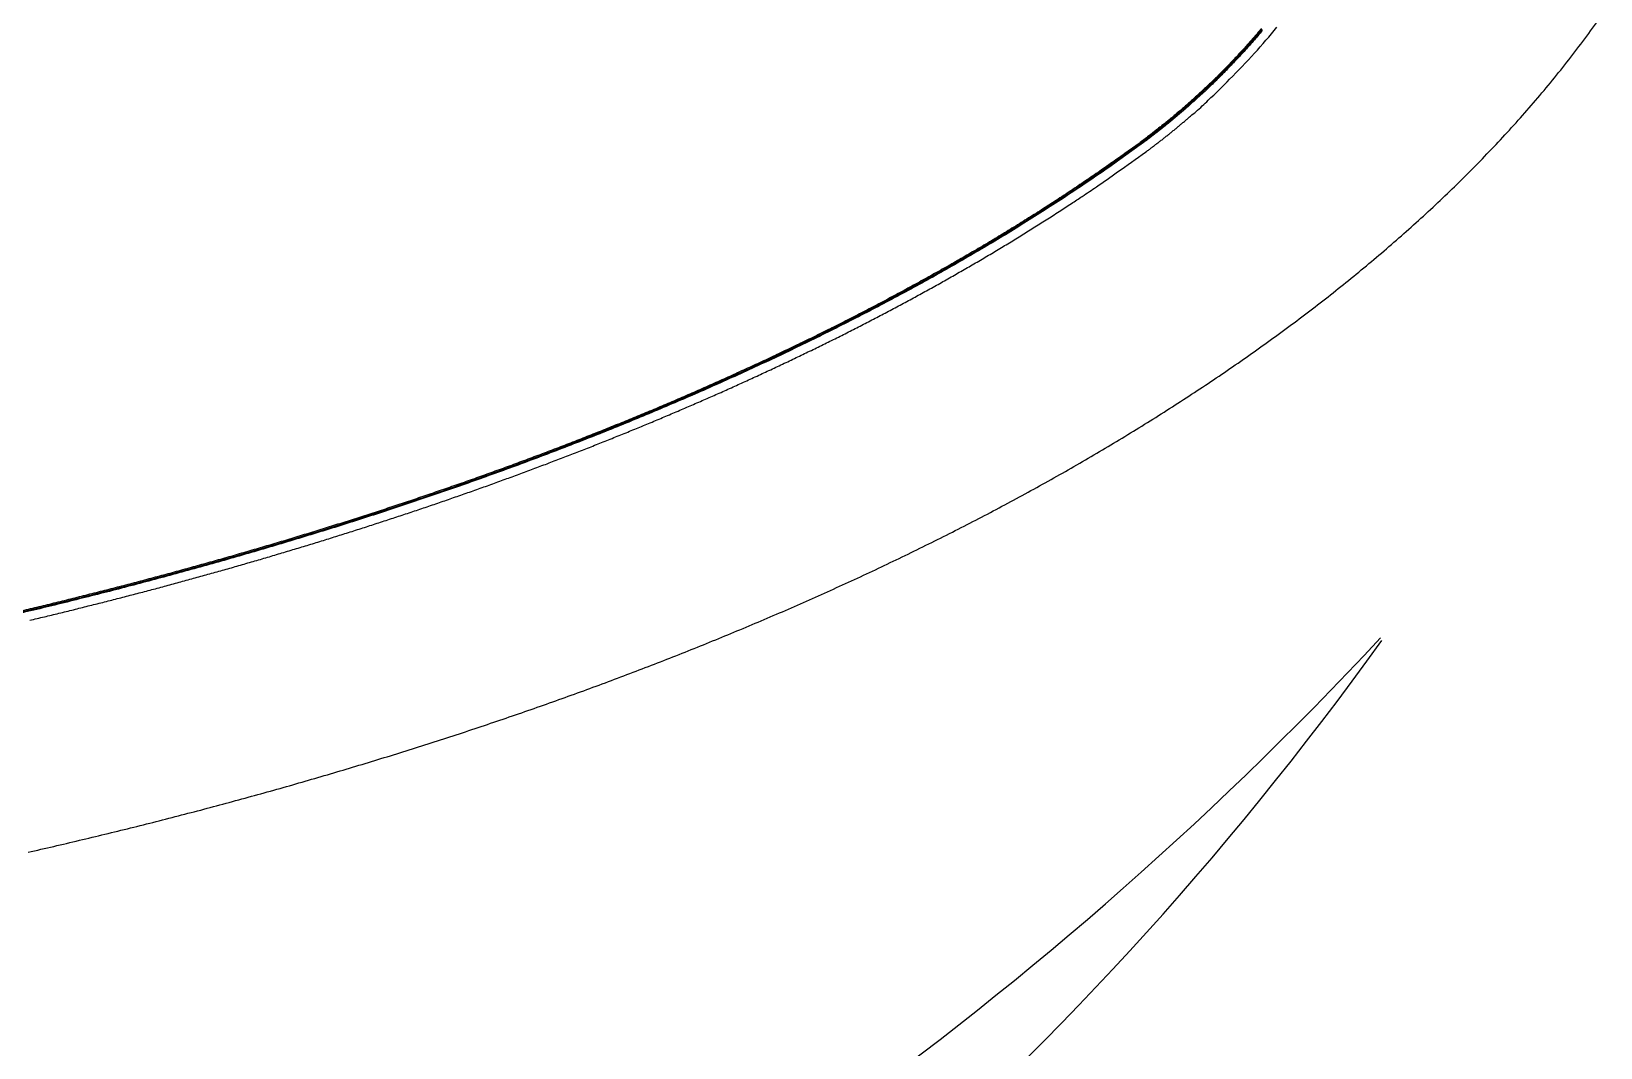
# Model space of a CAD drawing. Header units: inches. Extents: x 2 to 87, y 0 to 129.
# Drawn here: x 46.197 to 47.943, y 23.07 to 24.201 of the extents above; entities that cross this region are included whole.
import ezdxf

# ---------------------------------------------------------------- set-up
doc = ezdxf.new("R2010")
doc.units = ezdxf.units.IN
doc.header["$MEASUREMENT"] = 0
doc.layers.add('1', color=4, linetype='Continuous')

# ---------------------------------------------------------------- blocks, each defined once
blk = doc.blocks.new('CONTRL PANEL-HSPOT-15')
at = {"layer": '1', "linetype": 'Continuous'}
for p, q in [((2.5779, -0.6211), (2.5773, -0.6203)), ((2.5786, -0.6221), (2.5779, -0.6211))]:
    blk.add_line(p, q, dxfattribs=at)
for points in [[(1.3407, -1.4092, 0.001238), (1.3693, -1.4027, 0.001254), (1.3978, -1.396, 0.001269), (1.4263, -1.3892, 0.001285), (1.4548, -1.3822, 0.0013), (1.4832, -1.3751, 0.001316), (1.5116, -1.3678, 0.001331), (1.5399, -1.3604, 0.001348), (1.5682, -1.3528, 0.001362), (1.5964, -1.3451, 0.001379), (1.6247, -1.3372, 0.001394), (1.6528, -1.3291, 0.001411), (1.6809, -1.3209, 0.001426), (1.709, -1.3125, 0.001442), (1.737, -1.304, 0.001462), (1.765, -1.2953, 0.00149), (1.7929, -1.2864, 0.001515), (1.8208, -1.2774, 0.001544), (1.8486, -1.2681, 0.00157), (1.8763, -1.2587, 0.001598), (1.904, -1.2492, 0.001624), (1.9316, -1.2394, 0.001653), (1.9592, -1.2295, 0.001679), (1.9867, -1.2193, 0.001708), (2.0141, -1.209, 0.001733), (2.0414, -1.1985, 0.001762), (2.0687, -1.1878, 0.001788), (2.0959, -1.1769, 0.001817), (2.123, -1.1658, 0.001843), (2.15, -1.1545, 0.00187), (2.177, -1.143, 0.001897), (2.2038, -1.1312, 0.001931), (2.2306, -1.1193, 0.001973), (2.2573, -1.1072, 0.002037), (2.2839, -1.0948, 0.002092), (2.3103, -1.0822, 0.002154), (2.3367, -1.0693, 0.00221), (2.363, -1.0563, 0.002273), (2.3891, -1.043, 0.00233), (2.4151, -1.0294, 0.002394), (2.4409, -1.0156, 0.002451), (2.4666, -1.0015, 0.002516), (2.4922, -0.9872, 0.002574), (2.5176, -0.9726, 0.00264), (2.5428, -0.9578, 0.002698), (2.5679, -0.9426, 0.002764), (2.5928, -0.9272, 0.002823), (2.6175, -0.9115, 0.002889), (2.642, -0.8955, 0.002948), (2.6664, -0.8793, 0.003014), (2.6905, -0.8627, 0.003103), (2.7145, -0.8458, 0.003237), (2.7381, -0.8286, 0.003359), (2.7616, -0.8111, 0.003498), (2.7848, -0.7933, 0.003623), (2.8077, -0.7751, 0.003764), (2.8304, -0.7565, 0.003888), (2.8528, -0.7376, 0.004027), (2.8748, -0.7183, 0.004155), (2.8965, -0.6987, 0.004306), (2.9179, -0.6787, 0.004458), (2.9389, -0.6583, 0.004651), (2.9595, -0.6374, 0.004823), (2.9797, -0.6162, 0.005017), (2.9994, -0.5946, 0.005194), (3.0187, -0.5726, 0.005396), (3.0375, -0.5501, 0.005574), (3.0558, -0.5272, 0.00577), (3.0735, -0.5039, 0.005965), (3.0907, -0.4802, 0.006213)], [(2.5845, -0.6301), (2.5861, -0.629, 0.000717), (2.5877, -0.6278, 0.00072), (2.5893, -0.6266, 0.000717), (2.5909, -0.6254, 0.000709), (2.5925, -0.6242, 0.000703), (2.5942, -0.6229, 0.000698), (2.5958, -0.6217, 0.000693), (2.5973, -0.6205, 0.000687), (2.5989, -0.6193, 0.000682), (2.6005, -0.618, 0.000676), (2.6021, -0.6168, 0.000671), (2.6037, -0.6156, 0.000665), (2.6053, -0.6143, 0.00066), (2.6069, -0.6131, 0.000654), (2.6084, -0.6118, 0.000649), (2.61, -0.6106, 0.000643), (2.6116, -0.6093, 0.000638), (2.6131, -0.6081, 0.000633), (2.6147, -0.6068, 0.000627), (2.6163, -0.6055, 0.000619), (2.6178, -0.6042, 0.000617), (2.6194, -0.603, 0.000623), (2.6209, -0.6017, 0.000604), (2.6225, -0.6004, 0.000545), (2.624, -0.5991, 0.000605), (2.6255, -0.5978, 0.000842), (2.627, -0.5966, 0.000537), (2.6286, -0.5952, -0.000467), (2.6303, -0.5938, 0.000736), (2.6317, -0.5926, 0.006634), (2.6325, -0.5918, -0.002348), (2.6347, -0.59, -0.010753), (2.6408, -0.5849, 0.010244), (2.6544, -0.5723, 0.010546), (2.6782, -0.549, 0.006879), (2.7059, -0.52, 0.010516), (2.7309, -0.4909, 0.014573)], [(2.7136, -0.4925, -0.001991), (2.7097, -0.4971, -0.001971), (2.7057, -0.5017, -0.001959), (2.7018, -0.5063, -0.001952), (2.6978, -0.5108, -0.001945), (2.6937, -0.5153, -0.001937), (2.6896, -0.5197, -0.00193), (2.6855, -0.5242, -0.001923), (2.6814, -0.5285, -0.001916), (2.6772, -0.5329, -0.001906), (2.673, -0.5372, -0.001903), (2.6687, -0.5415, -0.001905), (2.6645, -0.5458, -0.001887), (2.6602, -0.55, -0.001842), (2.6558, -0.5542, -0.001888), (2.6514, -0.5584, -0.002037), (2.647, -0.5625, -0.002096), (2.6426, -0.5666, -0.002084), (2.6381, -0.5707, -0.002057), (2.6336, -0.5747, -0.001997), (2.629, -0.5787, -0.001869), (2.6245, -0.5826, -0.001679), (2.6199, -0.5865, -0.001786), (2.6153, -0.5904, -0.002068), (2.6105, -0.5944, -0.001487), (2.6059, -0.5981, -0.000276), (2.6018, -0.6014, -0.002358), (2.5965, -0.6056, -0.00466), (2.5882, -0.612, -0.002316), (2.5773, -0.6203, -0.001195)], [(2.5779, -0.6211), (2.5827, -0.6175, 0.00223), (2.5875, -0.6138, 0.002288), (2.5923, -0.6102, 0.002233), (2.5971, -0.6064, 0.00205), (2.6018, -0.6027, 0.001905), (2.6066, -0.5989, 0.001762), (2.6112, -0.595, 0.001675), (2.6159, -0.5912, 0.001621), (2.6205, -0.5873, 0.001641), (2.6251, -0.5834, 0.001742), (2.6297, -0.5794, 0.001816), (2.6343, -0.5754, 0.001882), (2.6388, -0.5714, 0.001955), (2.6433, -0.5674, 0.002053), (2.6477, -0.5633, 0.002097), (2.6521, -0.5591, 0.002097), (2.6565, -0.555, 0.002033), (2.6608, -0.5507, 0.001888), (2.6652, -0.5465, 0.001843), (2.6694, -0.5422, 0.001887), (2.6737, -0.5379, 0.001905), (2.6779, -0.5336, 0.001903), (2.6821, -0.5292, 0.001906), (2.6863, -0.5248, 0.001916), (2.6904, -0.5204, 0.001924), (2.6945, -0.5159, 0.00193), (2.6985, -0.5114, 0.001937), (2.7025, -0.5069, 0.001945), (2.7065, -0.5024, 0.001952), (2.7104, -0.4978, 0.001959), (2.7143, -0.4932, 0.001971)], [(2.7146, -0.4948, -0.005177), (2.7045, -0.5065, -0.005225), (2.6942, -0.518, -0.005161), (2.6837, -0.5292, -0.004578), (2.6733, -0.54, -0.003668), (2.6631, -0.5503, -0.004849), (2.652, -0.561, -0.006711), (2.6397, -0.5722, -0.004224), (2.6304, -0.5805, -0.001622), (2.628, -0.5826, -0.00423), (2.6287, -0.5819, -0.002197), (2.6285, -0.5821), (2.6275, -0.583, 0.000058), (2.6268, -0.5836, -0.002059), (2.6263, -0.5841, -0.000483), (2.6257, -0.5846, 0.000487), (2.625, -0.5851, -0.000191), (2.6244, -0.5857, -0.000422), (2.6238, -0.5862, -0.000253), (2.6232, -0.5867, -0.000188), (2.6226, -0.5872, -0.000237), (2.6219, -0.5878, -0.000255), (2.6213, -0.5883, -0.000243), (2.6207, -0.5888, -0.000238), (2.6201, -0.5894, -0.000243), (2.6194, -0.5899, -0.000245), (2.6188, -0.5904, -0.000245), (2.6182, -0.5909, -0.000245), (2.6176, -0.5915, -0.000246), (2.6169, -0.592, -0.000247), (2.6163, -0.5925, -0.000247), (2.6157, -0.593, -0.000248), (2.615, -0.5936, -0.000249), (2.6144, -0.5941, -0.00025), (2.6138, -0.5946, -0.00025), (2.6131, -0.5951, -0.000251), (2.6125, -0.5957, -0.000252), (2.6119, -0.5962, -0.000253), (2.6112, -0.5967, -0.000254), (2.6106, -0.5972, -0.000254), (2.61, -0.5978, -0.000255), (2.6093, -0.5983, -0.000256), (2.6087, -0.5988, -0.000257), (2.608, -0.5993, -0.000258), (2.6074, -0.5998, -0.000259), (2.6068, -0.6004, -0.000259), (2.6061, -0.6009, -0.00026), (2.6055, -0.6014, -0.000261), (2.6048, -0.6019, -0.000262), (2.6042, -0.6024, -0.000263), (2.6035, -0.603, -0.000264), (2.6029, -0.6035, -0.000265), (2.6022, -0.604, -0.000266), (2.6016, -0.6045, -0.000267), (2.6009, -0.605, -0.000268), (2.6003, -0.6055, -0.000269), (2.5996, -0.606, -0.00027), (2.599, -0.6066, -0.000271), (2.5983, -0.6071, -0.000272), (2.5977, -0.6076, -0.000273), (2.597, -0.6081, -0.000274), (2.5964, -0.6086, -0.000275), (2.5957, -0.6091, -0.000276), (2.5951, -0.6096, -0.000277), (2.5944, -0.6101, -0.000278), (2.5938, -0.6106, -0.000279), (2.5931, -0.6111, -0.00028), (2.5925, -0.6116, -0.000281), (2.5918, -0.6121, -0.000283), (2.5912, -0.6127, -0.000284), (2.5905, -0.6132, -0.000285), (2.5898, -0.6137, -0.000286), (2.5892, -0.6142, -0.000288), (2.5885, -0.6147, -0.000288), (2.5879, -0.6152, -0.000288), (2.5872, -0.6157, -0.000292), (2.5865, -0.6162, -0.000299), (2.5859, -0.6167, -0.000291), (2.5852, -0.6172, -0.000273), (2.5846, -0.6176, -0.000303), (2.5839, -0.6181, -0.000364), (2.5832, -0.6187, -0.000276), (2.5826, -0.6191, -0.000093), (2.582, -0.6196, -0.000394), (2.5812, -0.6201, -0.000683), (2.5801, -0.621, -0.000335), (2.5786, -0.6221, -0.000177)], [(2.5773, -0.6203), (2.5615, -0.6317, -0.002398), (2.5456, -0.6429, -0.002419), (2.5297, -0.654, -0.002399), (2.5136, -0.6649, -0.002333), (2.4974, -0.6757, -0.002285), (2.4811, -0.6864, -0.002241), (2.4647, -0.6969, -0.0022), (2.4483, -0.7072, -0.002151), (2.4317, -0.7174, -0.002109), (2.4151, -0.7275, -0.002063), (2.3984, -0.7374, -0.002021), (2.3815, -0.7472, -0.001972), (2.3647, -0.7569, -0.001926), (2.3477, -0.7664, -0.001872), (2.3307, -0.7758, -0.001832), (2.3136, -0.7851, -0.001795), (2.2965, -0.7943, -0.001761), (2.2792, -0.8033, -0.001721), (2.262, -0.8123, -0.001686), (2.2446, -0.8211, -0.001647), (2.2272, -0.8298, -0.001612), (2.2098, -0.8384, -0.001574), (2.1923, -0.8468, -0.001538), (2.1747, -0.8552, -0.001495), (2.1571, -0.8635, -0.001475), (2.1394, -0.8716, -0.001473), (2.1217, -0.8797, -0.001464), (2.104, -0.8876, -0.001445), (2.0862, -0.8955, -0.001429), (2.0684, -0.9032, -0.00141), (2.0505, -0.9109, -0.001393), (2.0326, -0.9184, -0.001374), (2.0146, -0.9259, -0.001358), (1.9966, -0.9332, -0.001339), (1.9785, -0.9405, -0.001322), (1.9605, -0.9476, -0.001304), (1.9423, -0.9547, -0.001287), (1.9242, -0.9617, -0.001268), (1.906, -0.9685, -0.001252), (1.8878, -0.9753, -0.001233), (1.8695, -0.982, -0.001217), (1.8512, -0.9886, -0.001198), (1.8329, -0.9952, -0.001182), (1.8145, -1.0016, -0.001164), (1.7961, -1.0079, -0.001148), (1.7777, -1.0142, -0.001129), (1.7593, -1.0204, -0.001113), (1.7408, -1.0265, -0.001098), (1.7223, -1.0325, -0.001078), (1.7038, -1.0385, -0.001049), (1.6853, -1.0443, -0.001027), (1.6667, -1.0501, -0.001006), (1.6481, -1.0558, -0.000995), (1.6295, -1.0615, -0.000992), (1.6108, -1.067, -0.000988), (1.5922, -1.0725, -0.000981), (1.5735, -1.0779, -0.000975), (1.5548, -1.0833, -0.000969), (1.5361, -1.0885, -0.000963), (1.5174, -1.0937, -0.000957), (1.4986, -1.0989, -0.000951), (1.4798, -1.1039, -0.000945), (1.461, -1.1089, -0.000939), (1.4422, -1.1138, -0.000933), (1.4234, -1.1186, -0.000927), (1.4045, -1.1234, -0.000921), (1.3857, -1.1281, -0.000915), (1.3668, -1.1328, -0.000909), (1.3479, -1.1373, -0.000903), (1.329, -1.1418, -0.000897)], [(1.3292, -1.1428, 0.000891), (1.3481, -1.1383, 0.000897), (1.367, -1.1337, 0.000903), (1.3859, -1.1291, 0.000909), (1.4048, -1.1244, 0.000915), (1.4236, -1.1196, 0.000921), (1.4425, -1.1148, 0.000927), (1.4613, -1.1099, 0.000933), (1.4801, -1.1049, 0.000939), (1.4989, -1.0998, 0.000945), (1.5176, -1.0947, 0.000951), (1.5364, -1.0895, 0.000957), (1.5551, -1.0842, 0.000963), (1.5738, -1.0789, 0.000969), (1.5925, -1.0735, 0.000975), (1.6111, -1.068, 0.000981), (1.6298, -1.0624, 0.000988), (1.6484, -1.0568, 0.000992), (1.667, -1.0511, 0.000995), (1.6855, -1.0453, 0.001006), (1.7041, -1.0394, 0.001027), (1.7226, -1.0335, 0.001049), (1.7411, -1.0274, 0.001078), (1.7596, -1.0213, 0.001098), (1.778, -1.0152, 0.001113), (1.7965, -1.0089, 0.001129), (1.8149, -1.0025, 0.001148), (1.8332, -0.9961, 0.001164), (1.8515, -0.9896, 0.001182), (1.8698, -0.983, 0.001198), (1.8881, -0.9763, 0.001217), (1.9063, -0.9695, 0.001233), (1.9245, -0.9626, 0.001252), (1.9427, -0.9556, 0.001268), (1.9608, -0.9485, 0.001287), (1.9789, -0.9414, 0.001304), (1.997, -0.9341, 0.001322), (2.015, -0.9268, 0.001339), (2.0329, -0.9193, 0.001358), (2.0509, -0.9118, 0.001374), (2.0688, -0.9041, 0.001393), (2.0866, -0.8964, 0.00141), (2.1044, -0.8885, 0.001429), (2.1222, -0.8806, 0.001445), (2.1399, -0.8725, 0.001464), (2.1575, -0.8644, 0.001473), (2.1751, -0.8561, 0.001475), (2.1927, -0.8477, 0.001495), (2.2102, -0.8393, 0.001538), (2.2277, -0.8307, 0.001574), (2.2451, -0.822, 0.001613), (2.2624, -0.8132, 0.001647), (2.2797, -0.8042, 0.001685), (2.2969, -0.7952, 0.001722), (2.3141, -0.786, 0.001765), (2.3312, -0.7767, 0.001794), (2.3482, -0.7673, 0.001818), (2.3652, -0.7578, 0.001876), (2.382, -0.7481, 0.001975), (2.3989, -0.7383, 0.001957), (2.4156, -0.7283, 0.001858), (2.4321, -0.7184, 0.002115), (2.4488, -0.7081, 0.002613), (2.4658, -0.6973, 0.001986), (2.4817, -0.6872, 0.000607), (2.496, -0.678, 0.002946), (2.5141, -0.6658, 0.005268), (2.5418, -0.6465, 0.002588), (2.5779, -0.6211, 0.001361)], [(2.5786, -0.6221), (2.5561, -0.6383, -0.003358), (2.5334, -0.6542, -0.003399), (2.5104, -0.6697, -0.003358), (2.4873, -0.685, -0.003227), (2.4639, -0.7, -0.003131), (2.4404, -0.7147, -0.003043), (2.4167, -0.7291, -0.002962), (2.3928, -0.7433, -0.002865), (2.3688, -0.7571, -0.00278), (2.3446, -0.7708, -0.002686), (2.3202, -0.7841, -0.002604), (2.2957, -0.7972, -0.002513), (2.2711, -0.8101, -0.00243), (2.2463, -0.8227, -0.002334), (2.2215, -0.8351, -0.002264), (2.1965, -0.8473, -0.002203), (2.1714, -0.8592, -0.002161), (2.1462, -0.871, -0.002127), (2.1209, -0.8825, -0.002095), (2.0956, -0.8938, -0.002056), (2.0701, -0.9049, -0.002021), (2.0445, -0.9158, -0.001984), (2.0189, -0.9265, -0.00195), (1.9932, -0.937, -0.001912), (1.9674, -0.9473, -0.001878), (1.9415, -0.9574, -0.00184), (1.9155, -0.9673, -0.001806), (1.8895, -0.9771, -0.001769), (1.8634, -0.9866, -0.001735), (1.8372, -0.996, -0.001698), (1.8109, -1.0052, -0.001665), (1.7846, -1.0142, -0.001628), (1.7582, -1.0231, -0.001595), (1.7318, -1.0318, -0.001558), (1.7053, -1.0403, -0.001525), (1.6788, -1.0487, -0.001489), (1.6522, -1.0569, -0.001457), (1.6256, -1.0649, -0.001421), (1.5989, -1.0728, -0.001399), (1.5722, -1.0806, -0.001386), (1.5455, -1.0882, -0.001375), (1.5187, -1.0957, -0.001362), (1.4918, -1.103, -0.001351), (1.465, -1.1101, -0.001339), (1.438, -1.1172, -0.001327), (1.4111, -1.124, -0.001315), (1.3841, -1.1308, -0.001304), (1.3571, -1.1374, -0.001291), (1.33, -1.1438, -0.00128)], [(1.3425, -1.1511, 0.00076), (1.3588, -1.1472, 0.000766), (1.3751, -1.1433, 0.000772), (1.3913, -1.1393, 0.000778), (1.4075, -1.1352, 0.000783), (1.4238, -1.1312, 0.00079), (1.44, -1.127, 0.000795), (1.4562, -1.1228, 0.000801), (1.4724, -1.1186, 0.000807), (1.4885, -1.1143, 0.000813), (1.5047, -1.1099, 0.000819), (1.5208, -1.1055, 0.000825), (1.5369, -1.101, 0.000831), (1.5531, -1.0965, 0.000837), (1.5692, -1.092, 0.000842), (1.5852, -1.0873, 0.000849), (1.6013, -1.0827, 0.000854), (1.6173, -1.0779, 0.00086), (1.6334, -1.0731, 0.000866), (1.6494, -1.0683, 0.000874), (1.6654, -1.0634, 0.000883), (1.6814, -1.0584, 0.000894), (1.6973, -1.0534, 0.000904), (1.7133, -1.0483, 0.000915), (1.7292, -1.0432, 0.000925), (1.7451, -1.038, 0.000936), (1.761, -1.0328, 0.000946), (1.7769, -1.0274, 0.000957), (1.7927, -1.0221, 0.000967), (1.8085, -1.0166, 0.000978), (1.8243, -1.0111, 0.000988), (1.8401, -1.0056, 0.000999), (1.8559, -0.9999, 0.001009), (1.8716, -0.9942, 0.001021), (1.8873, -0.9885, 0.001031), (1.903, -0.9827, 0.001042), (1.9186, -0.9768, 0.001052), (1.9343, -0.9708, 0.001063), (1.9499, -0.9648, 0.001074), (1.9655, -0.9587, 0.001085), (1.981, -0.9525, 0.001095), (1.9966, -0.9463, 0.001107), (2.0121, -0.94, 0.001117), (2.0275, -0.9337, 0.001128), (2.043, -0.9272, 0.001138), (2.0584, -0.9207, 0.001151), (2.0738, -0.9141, 0.00116), (2.0891, -0.9075, 0.001167), (2.1044, -0.9008, 0.00118), (2.1197, -0.894, 0.001202), (2.135, -0.8871, 0.001223), (2.1502, -0.8801, 0.001251), (2.1654, -0.8731, 0.001275), (2.1806, -0.866, 0.001301), (2.1957, -0.8588, 0.001325), (2.2107, -0.8516, 0.001352), (2.2258, -0.8442, 0.001376), (2.2408, -0.8368, 0.001403), (2.2557, -0.8293, 0.001427), (2.2706, -0.8217, 0.001454), (2.2855, -0.814, 0.001478), (2.3003, -0.8062, 0.001506), (2.3151, -0.7983, 0.00153), (2.3298, -0.7904, 0.001556), (2.3445, -0.7823, 0.001582), (2.3591, -0.7742, 0.001613), (2.3736, -0.7659, 0.001633), (2.3881, -0.7576, 0.001649), (2.4026, -0.7492, 0.00169), (2.417, -0.7406, 0.001756), (2.4313, -0.732, 0.001726), (2.4456, -0.7233, 0.001626), (2.4596, -0.7145, 0.001836), (2.4739, -0.7055, 0.002253), (2.4884, -0.6962, 0.0017), (2.502, -0.6873, 0.00049), (2.5142, -0.6793, 0.002495), (2.5298, -0.6687, 0.004534), (2.5535, -0.6521, 0.002232), (2.5845, -0.6301, 0.00117)]]:
    blk.add_lwpolyline(points, format="xyb", dxfattribs=at)
blk = doc.blocks.new('2018 HOT SPOT STRIDE')
at = {"layer": '1', "color": 3, "linetype": 'Continuous'}
for centre, radius, start, end in [((42.3704, 5.2123), 4.0973, 222.5292, 316.9759), ((42.3692, 4.5622), 3.6882, 215.0796, 324.3717)]:
    blk.add_arc(centre, radius, start, end, dxfattribs=at)
at = {"layer": '1'}
blk.add_blockref('CONTRL PANEL-HSPOT-15', (42.5196, 3.5875), dxfattribs=at)

msp = doc.modelspace()

# ---------------------------------------------------------------- block references
msp.add_blockref('2018 HOT SPOT STRIDE', (2.3326, 21.1096))

doc.saveas('drawing.dxf')
